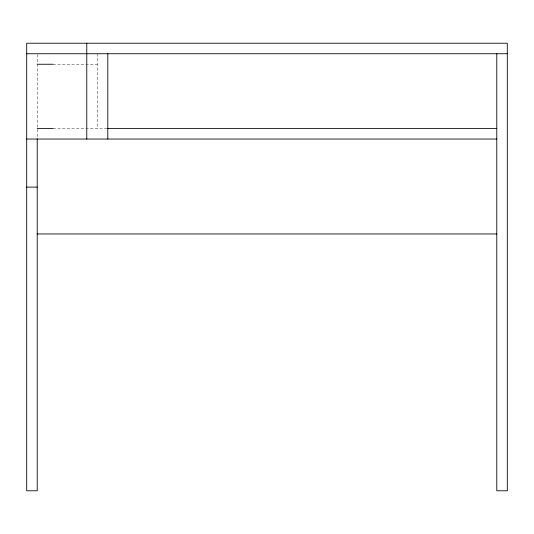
<?xml version="1.0" encoding="UTF-8"?>
<svg xmlns="http://www.w3.org/2000/svg" width="534" height="534" viewBox="0 0 534 534"><rect width="100%" height="100%" fill="white"/><g stroke="black" fill="none" stroke-linecap="round" stroke-linejoin="round"><path stroke-width="0.4" stroke-dasharray="2.67 2" d="M53.066 64.247L97.288 64.247M53.06 128.527L106.994 128.527M97.288 53.734L97.288 128.527M37.213 54.541L37.213 139.04"/><path stroke-width="0.8" d="M26.7 53.734L507.3 53.734M37.213 64.247L53.066 64.247M37.213 128.527L53.06 128.527M107.274 128.527L496.787 128.527M26.7 139.04L496.787 139.04M26.7 187.1L37.213 187.1M37.213 233.959L496.787 233.959M496.787 53.734L496.787 490.779L507.3 490.779L507.3 43.221L26.7 43.221L26.7 490.779L37.213 490.779L37.213 138.807M107.801 53.734L107.801 139.04M86.775 43.221L86.775 139.04"/></g></svg>
